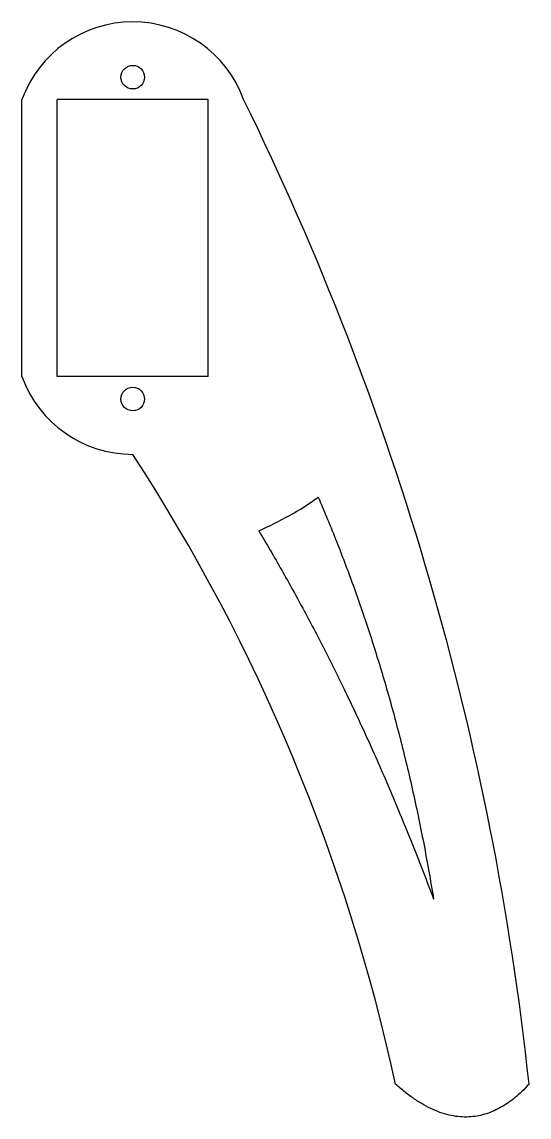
# Model space of a CAD drawing. Header units: millimetres. Extents: x -0.94 to 3.36, y -7.45 to 1.83.
import ezdxf

# ---------------------------------------------------------------- set-up
doc = ezdxf.new("R2010")
doc.units = ezdxf.units.MM

msp = doc.modelspace()

# ---------------------------------------------------------------- linework, layer by layer
at = {"color": 7, "linetype": 'Continuous', "lineweight": 25}
for p, q in [((-0.94, -1.175), (-0.94, 1.175)), ((-0.64, -1.175), (-0.64, 1.175)), ((0.64, 1.175), (-0.64, 1.175)), ((0.64, -1.175), (0.64, 1.175)), ((0.64, -1.175), (-0.64, -1.175))]:
    msp.add_line(p, q, dxfattribs=at)
for centre in [(0, 1.365), (0, -1.365)]:
    msp.add_circle(centre, 0.1, dxfattribs=at)
for centre, radius, start, end in [((0, 0.8338), 1, 19.94844, 160.05156), ((-21.4951, -9.8552), 25, 6.15441, 26.181), ((0, -0.8338), 1, 199.94844, 270), ((-13.4092, -10.5628), 16, 12.22412, 33.06292), ((0, 0), 2.7017, 293.28445, 305.59524)]:
    msp.add_arc(centre, radius, start, end, dxfattribs=at)
for points in [[(1.5726, -2.1969), (2.2522, -3.7712), (2.5511, -5.6077)], [(1.068, -2.4817), (1.9088, -3.8847), (2.5511, -5.6077)], [(3.3608, -7.175), (2.8503, -7.7339), (2.2281, -7.175)]]:
    msp.add_open_spline(points, degree=2, dxfattribs=at)

doc.saveas('drawing.dxf')
